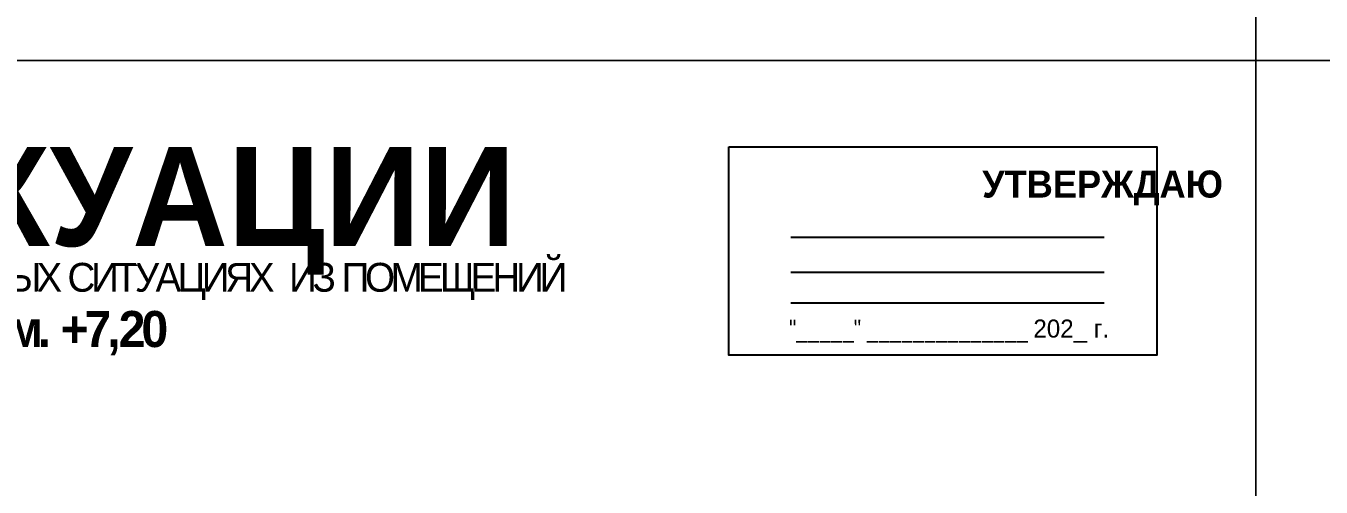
# Model space of a CAD drawing. Header units: millimetres. Extents: x 13810 to 67229, y 12374 to 21950.
# Drawn here: x 28793.7 to 29081.1, y 14844.6 to 14946.9 of the extents above; entities that cross this region are included whole.
import ezdxf

# ---------------------------------------------------------------- set-up
doc = ezdxf.new("R2010")
doc.units = ezdxf.units.MM
doc.styles.add('обычный', font='arial.ttf')

msp = doc.modelspace()

# ---------------------------------------------------------------- linework, layer by layer
at = {"color": 126, "lineweight": 0, "true_color": 0x008754}
for points in [[(28466.55, 15334.23), (29066.55, 15334.23), (29066.55, 14939.23), (28466.55, 14939.23)], [(29066.55, 15334.23), (29666.55, 15334.23), (29666.55, 14939.23), (29066.55, 14939.23)], [(28466.55, 14939.23), (29066.55, 14939.23), (29066.55, 14544.23), (28466.55, 14544.23)], [(29066.55, 14939.23), (29666.55, 14939.23), (29666.55, 14544.23), (29066.55, 14544.23)]]:
    msp.add_lwpolyline(points, close=True, dxfattribs=at)
msp.add_lwpolyline([(28949.64, 14920.06), (29044.64, 14920.06), (29044.64, 14873.86), (28949.64, 14873.86)], close=True)
for points in [[(28963.39, 14900.01), (29032.92, 14900.01)], [(28963.39, 14892.25), (29032.92, 14892.25)], [(28963.39, 14885.46), (29032.92, 14885.46)]]:
    msp.add_lwpolyline(points)

# ---------------------------------------------------------------- texts
at = {"lineweight": 0, "style": 'обычный'}
for s, insert, char_height, width, attachment_point in [('{\\fProxima Nova Rg|b1|i0|c204|p2;ПЛАН ЭВАКУАЦИИ}', (28625.17, 14920.06), 22, 493.8901, 1), ('\\pi-18,l18,t18;{\\fProxima Nova Rg|b1|i0|c204|p2;УТВЕРЖДАЮ\\H1.1997x; }', (29032.58, 14910.94), 6, 126.6484, 5), ('{\\fArial Narrow|b0|i0|c204|p34;"_____" ______________ \\fProxima Nova Rg|b0|i0|c204|p2;202_ г. }', (28998.54, 14879.18), 4, 78.6503, 5)]:
    msp.add_mtext(s, dxfattribs=dict(at, insert=insert, char_height=char_height, width=width, attachment_point=attachment_point))
at = {"color": 0, "lineweight": 0, "insert": (28775.45, 14894.5), "char_height": 8, "width": 449.2158, "attachment_point": 5, "style": 'обычный'}
msp.add_mtext('{\\fArial Black|b1|i0|c204|p34;\\H2x;\\T0.85;  \\fArial Narrow|b0|i0|c204|p34;\\H0.8x;\\W0.9;\\P\\fProxima Nova Rg|b0|i0|c204|p2;\\H0.5x;\\W1;\\C256;ПРИ ПОЖАРЕ  ИЛИ ДРУГИХ ЧРЕЗВЫЧАЙНЫХ СИТУАЦИЯХ  ИЗ ПОМЕЩЕНИЙ \\fProxima Nova Rg|b1|i0|c204|p2;\\H1.25x;\\PЦЭН-2: ГМОотм. +7,20}', dxfattribs=at)

doc.saveas('drawing.dxf')
